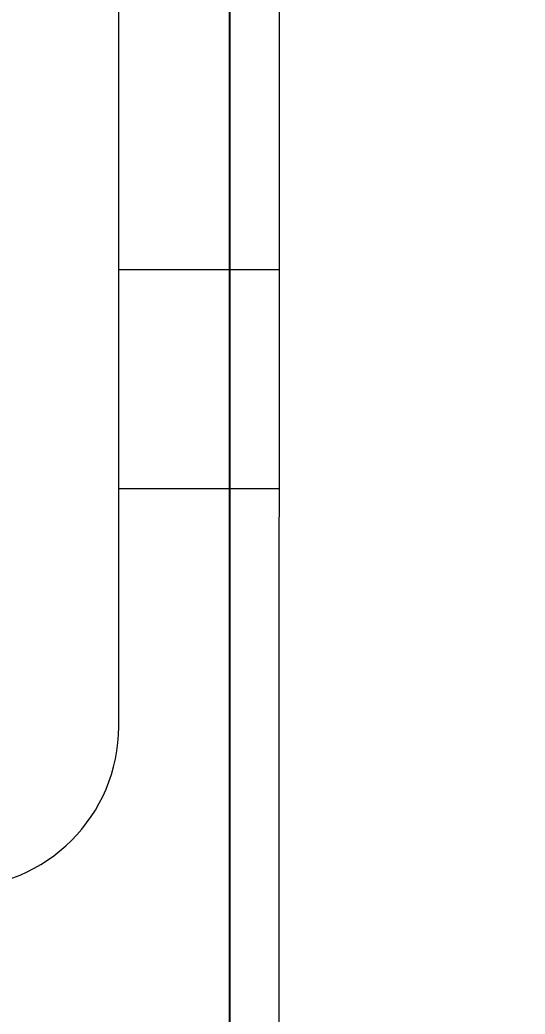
# Model space of a CAD drawing. Extents: x -178977 to 231842, y -29287 to 19916.
# Drawn here: x 10850.5 to 10911.9, y -3206.4 to -3085.5 of the extents above; entities that cross this region are included whole.
import ezdxf
from ezdxf import colors
from ezdxf.entities.mleader import LeaderData, LeaderLine
from ezdxf.math import Vec2, Vec3

# ---------------------------------------------------------------- set-up
doc = ezdxf.new("R2010")
doc.units = 0
doc.header["$LTSCALE"] = 0.25
doc.linetypes.add('DASHDOT', pattern=[25.4, 12.7, -6.35, 0, -6.35])
doc.layers.add('01-First Floor-FUR$0$FALSE CEILING', color=251, linetype='Continuous')
for name, color, linetype, lineweight in [('01-First Floor-FUR$0$LOADING', 253, 'Continuous', 5), ('01-First Floor-FUR$0$NEW Wall', 166, 'Continuous', 5), ('E-LITE-CIRC', 6, 'Continuous', 25), ('E-LITE-CLNG-CNDT', 6, 'DASHDOT', 35)]:
    doc.layers.add(name, color=color, linetype=linetype, lineweight=lineweight)
doc.styles.add('DC_SIMPLEX', font='SIMPLEX.shx', dxfattribs={"width": 0.7})

# ---------------------------------------------------------------- blocks, each defined once
blk = doc.blocks.new('*X288')
at = {"color": 0}
for p, q in [((5, 3), (5, 3)), ((5, 3), (5, 3)), ((5, 3), (5, 3)), ((5, 3), (5, 3)), ((5, 3), (5, 3)), ((5, 3), (5, 3)), ((5, 3), (5, 3)), ((5, 3), (5, 3)), ((5, 3), (5, 3)), ((5, 3), (5, 3)), ((5, 3), (5, 3)), ((5, 3), (5, 3)), ((5, 3), (5, 3)), ((5, 3), (5, 3)), ((5, 3), (5, 3)), ((5, 3), (5, 3)), ((5, 3), (5, 3)), ((5, 3), (5, 3)), ((5, 3), (5, 3)), ((5, 3), (5, 3)), ((5, 3), (5, 3)), ((5, 3), (5, 3)), ((5, 3), (5, 3)), ((5, 3), (5, 3)), ((5, 3), (5, 3)), ((5, 3), (5, 3)), ((5, 3), (5, 3)), ((5, 3), (5, 3)), ((5, 3), (5, 3)), ((5, 3), (5, 3)), ((5, 3), (5, 3)), ((5, 3), (5, 3)), ((5, 3), (5, 3)), ((5, 3), (5, 3)), ((5, 3), (5, 3)), ((5, 3), (5, 3)), ((5, 3), (5, 3)), ((5, 3), (5, 3)), ((5, 3), (5, 3)), ((5, 3), (5, 3)), ((5, 3), (5, 3)), ((5, 3), (5, 3)), ((5, 3), (5, 3)), ((5, 3), (5, 3)), ((5, 3), (5, 3)), ((5, 3), (5, 3)), ((5, 3), (5, 3)), ((5, 3), (5, 3)), ((5, 3), (5, 3)), ((5, 3), (5, 3)), ((5, 3), (5, 3)), ((5, 3), (5, 3)), ((5, 3), (5, 3)), ((5, 3), (5, 3)), ((5, 3), (5, 3)), ((5, 3), (5, 3)), ((5, 3), (5, 3)), ((5, 3), (5, 3)), ((5, 3), (5, 3)), ((5, 3), (5, 3)), ((5, 3), (5, 3)), ((5, 3), (5, 3)), ((5, 3), (5, 3)), ((5, 3), (5, 3)), ((5, 3), (5, 3)), ((5, 3), (5, 3)), ((6, 3), (5, 3)), ((5, 3), (5, 3)), ((6, 3), (5, 3)), ((5, 3), (5, 3)), ((6, 3), (5, 3)), ((5, 3), (5, 3)), ((6, 3), (5, 3)), ((5, 3), (5, 3)), ((5, 3), (5, 3)), ((5, 3), (5, 3)), ((5, 3), (5, 3)), ((5, 3), (5, 3)), ((5, 3), (5, 3)), ((5, 3), (5, 3)), ((5, 3), (5, 3)), ((5, 3), (5, 3)), ((5, 3), (5, 3)), ((5, 3), (5, 3)), ((5, 3), (5, 3)), ((5, 3), (5, 3)), ((5, 3), (5, 3)), ((5, 3), (5, 3)), ((5, 3), (5, 3)), ((5, 3), (5, 3)), ((5, 3), (5, 3)), ((5, 3), (5, 3)), ((5, 3), (5, 3)), ((5, 3), (5, 3)), ((5, 3), (5, 3)), ((5, 3), (5, 3)), ((6, 3), (6, 3)), ((6, 3), (6, 3)), ((6, 3), (6, 3)), ((6, 3), (6, 3)), ((6, 3), (6, 3)), ((6, 3), (6, 3)), ((6, 3), (6, 3)), ((6, 3), (6, 3)), ((6, 3), (6, 3)), ((6, 3), (6, 3)), ((6, 3), (6, 3)), ((6, 3), (6, 3)), ((6, 3), (6, 3)), ((6, 3), (6, 3)), ((6, 3), (6, 3)), ((6, 3), (6, 3)), ((6, 3), (6, 3)), ((6, 3), (6, 3)), ((6, 3), (6, 3)), ((6, 3), (6, 3)), ((6, 3), (6, 3)), ((6, 3), (6, 3)), ((6, 3), (6, 3)), ((6, 3), (6, 3)), ((6, 3), (6, 3)), ((6, 3), (6, 3)), ((6, 3), (6, 3)), ((6, 3), (6, 3)), ((6, 3), (6, 3)), ((6, 3), (6, 3)), ((6, 3), (6, 3)), ((6, 3), (6, 3)), ((6, 3), (6, 3)), ((6, 3), (6, 3)), ((6, 3), (6, 3)), ((6, 3), (6, 3)), ((6, 3), (6, 3)), ((6, 3), (6, 3)), ((6, 3), (6, 3)), ((6, 3), (6, 3)), ((6, 3), (6, 3)), ((6, 3), (6, 3)), ((6, 3), (6, 3)), ((6, 3), (6, 3)), ((6, 3), (6, 3)), ((6, 3), (6, 3)), ((6, 3), (6, 3)), ((6, 3), (6, 3)), ((6, 3), (6, 3)), ((6, 3), (6, 3)), ((6, 3), (6, 3)), ((6, 3), (6, 3)), ((6, 3), (6, 3)), ((6, 3), (6, 3)), ((6, 3), (6, 3)), ((6, 3), (6, 3)), ((6, 3), (6, 3)), ((6, 3), (6, 3)), ((6, 3), (6, 3)), ((6, 3), (6, 3)), ((6, 3), (6, 3)), ((6, 3), (6, 3)), ((6, 3), (6, 3)), ((6, 3), (6, 3)), ((6, 3), (6, 3)), ((6, 3), (6, 3)), ((6, 3), (6, 3)), ((6, 3), (6, 3)), ((6, 3), (6, 3)), ((6, 3), (6, 3)), ((6, 3), (6, 3)), ((6, 3), (6, 3)), ((6, 3), (6, 3)), ((6, 3), (6, 3)), ((6, 3), (6, 3)), ((6, 3), (6, 3)), ((6, 3), (6, 3)), ((6, 3), (6, 3)), ((6, 3), (6, 3)), ((6, 3), (6, 3)), ((6, 3), (6, 3)), ((6, 3), (6, 3)), ((6, 3), (6, 3)), ((6, 3), (6, 3)), ((6, 3), (6, 3)), ((6, 3), (6, 3)), ((6, 3), (6, 3)), ((6, 3), (6, 3)), ((6, 3), (6, 3)), ((6, 3), (6, 3)), ((6, 3), (6, 3)), ((6, 3), (6, 3)), ((6, 3), (6, 3)), ((6, 3), (6, 3)), ((6, 3), (6, 3)), ((6, 3), (6, 3)), ((6, 3), (6, 3)), ((6, 3), (6, 3)), ((6, 3), (6, 3)), ((6, 3), (6, 3)), ((6, 3), (6, 3)), ((6, 3), (6, 3)), ((6, 3), (6, 3)), ((6, 3), (6, 3)), ((6, 3), (6, 3)), ((6, 3), (6, 3)), ((6, 3), (6, 3)), ((6, 3), (6, 3)), ((6, 3), (6, 3)), ((6, 3), (6, 3)), ((6, 3), (6, 3)), ((6, 3), (6, 3)), ((6, 3), (6, 3)), ((6, 3), (6, 3)), ((6, 3), (6, 3)), ((6, 3), (6, 3)), ((6, 3), (6, 3)), ((6, 3), (6, 3)), ((6, 3), (6, 3)), ((6, 3), (6, 3)), ((6, 3), (6, 3)), ((6, 3), (6, 3)), ((6, 3), (6, 3)), ((6, 3), (6, 3)), ((6, 3), (6, 3)), ((6, 3), (6, 3)), ((6, 3), (6, 3)), ((6, 3), (6, 3)), ((6, 3), (6, 3)), ((6, 3), (6, 3)), ((6, 3), (6, 3)), ((6, 3), (6, 3)), ((6, 3), (6, 3)), ((6, 3), (6, 3)), ((6, 3), (6, 3)), ((6, 3), (6, 3)), ((6, 3), (6, 3)), ((6, 3), (6, 3)), ((6, 3), (6, 3)), ((6, 3), (6, 3)), ((6, 3), (6, 3)), ((6, 3), (6, 3)), ((6, 3), (6, 3)), ((6, 3), (6, 3)), ((6, 3), (6, 3)), ((6, 3), (6, 3)), ((6, 3), (6, 3)), ((6, 3), (6, 3)), ((6, 3), (6, 3)), ((6, 3), (6, 3)), ((6, 3), (6, 3)), ((6, 3), (6, 3)), ((6, 3), (6, 3)), ((6, 3), (6, 3)), ((6, 3), (6, 3)), ((6, 3), (6, 3)), ((6, 3), (6, 3)), ((6, 3), (6, 3)), ((6, 3), (6, 3)), ((6, 3), (6, 3)), ((6, 3), (6, 3)), ((6, 3), (6, 3)), ((6, 3), (6, 3)), ((6, 3), (6, 3)), ((6, 3), (6, 3)), ((6, 3), (6, 3)), ((6, 3), (6, 3)), ((6, 3), (6, 3)), ((6, 3), (6, 3)), ((6, 3), (6, 3)), ((6, 3), (6, 3)), ((6, 3), (6, 3)), ((6, 3), (6, 3)), ((6, 3), (6, 3)), ((6, 3), (6, 3)), ((6, 3), (6, 3)), ((6, 3), (6, 3)), ((6, 3), (6, 3)), ((6, 3), (6, 3)), ((6, 3), (6, 3)), ((6, 3), (6, 3)), ((6, 3), (6, 3)), ((6, 3), (6, 3)), ((6, 3), (6, 3)), ((6, 3), (6, 3)), ((6, 3), (6, 3)), ((6, 3), (6, 3)), ((6, 3), (6, 3)), ((6, 3), (6, 3)), ((6, 3), (6, 3)), ((6, 3), (6, 3)), ((6, 3), (6, 3)), ((6, 3), (6, 3)), ((6, 3), (6, 3)), ((6, 3), (6, 3)), ((6, 3), (6, 3)), ((6, 3), (6, 3)), ((6, 3), (6, 3)), ((6, 3), (6, 3)), ((6, 3), (6, 3)), ((6, 3), (6, 3)), ((6, 3), (6, 3)), ((6, 3), (6, 3)), ((6, 3), (6, 3)), ((6, 3), (5, 3)), ((6, 3), (5, 3)), ((6, 3), (5, 3)), ((6, 3), (5, 3)), ((6, 3), (5, 3)), ((6, 3), (6, 3)), ((6, 3), (6, 3)), ((6, 3), (6, 3)), ((6, 3), (6, 3)), ((6, 3), (6, 3)), ((6, 3), (6, 3)), ((6, 3), (6, 3)), ((6, 3), (6, 3)), ((6, 3), (6, 3)), ((6, 3), (6, 3)), ((6, 3), (6, 3)), ((6, 3), (6, 3)), ((6, 3), (6, 3)), ((6, 3), (6, 3)), ((6, 3), (6, 3)), ((6, 3), (6, 3)), ((6, 3), (6, 3)), ((6, 3), (6, 3)), ((6, 3), (6, 3)), ((6, 3), (6, 3)), ((6, 3), (6, 3)), ((6, 3), (6, 3)), ((6, 3), (6, 3)), ((6, 3), (6, 3)), ((6, 3), (6, 3)), ((6, 3), (6, 3)), ((6, 3), (6, 3)), ((6, 3), (6, 3)), ((6, 3), (6, 3)), ((6, 3), (6, 3)), ((6, 3), (6, 3)), ((6, 3), (6, 3)), ((6, 3), (6, 3)), ((6, 3), (6, 3)), ((6, 3), (6, 3)), ((6, 3), (6, 3)), ((6, 3), (6, 3)), ((6, 3), (6, 3)), ((6, 3), (6, 3)), ((6, 3), (6, 3)), ((6, 3), (6, 3)), ((6, 3), (6, 3)), ((6, 3), (6, 3)), ((6, 3), (6, 3)), ((6, 3), (6, 3)), ((6, 3), (6, 3)), ((6, 3), (6, 3)), ((6, 3), (6, 3)), ((6, 3), (6, 3)), ((6, 3), (6, 3)), ((6, 3), (6, 3)), ((6, 3), (6, 3)), ((6, 3), (6, 3)), ((6, 3), (6, 3)), ((6, 3), (6, 3)), ((6, 3), (6, 3)), ((6, 3), (6, 3)), ((6, 3), (6, 3)), ((6, 3), (6, 3)), ((6, 3), (6, 3)), ((6, 3), (6, 3)), ((6, 3), (6, 3)), ((6, 3), (6, 3)), ((6, 3), (6, 3)), ((6, 3), (6, 3)), ((6, 3), (6, 3)), ((6, 3), (6, 3)), ((6, 3), (6, 3)), ((6, 3), (6, 3)), ((6, 3), (6, 3)), ((6, 3), (6, 3)), ((6, 3), (6, 3)), ((6, 3), (6, 3)), ((6, 3), (6, 3)), ((6, 3), (6, 3)), ((6, 3), (6, 3)), ((6, 3), (6, 3)), ((6, 3), (6, 3)), ((6, 3), (6, 3)), ((6, 3), (6, 3)), ((6, 3), (6, 3)), ((6, 3), (6, 3)), ((6, 3), (6, 3)), ((6, 3), (6, 3)), ((6, 3), (6, 3)), ((6, 3), (6, 3)), ((6, 3), (6, 3)), ((6, 3), (6, 3)), ((6, 3), (6, 3)), ((6, 3), (6, 3)), ((6, 3), (6, 3)), ((6, 3), (6, 3)), ((6, 3), (6, 3)), ((6, 3), (6, 3)), ((6, 3), (6, 3)), ((6, 3), (6, 3)), ((6, 3), (6, 3)), ((6, 3), (6, 3)), ((6, 3), (6, 3)), ((6, 3), (6, 3)), ((6, 3), (6, 3)), ((6, 3), (6, 3)), ((6, 3), (6, 3)), ((6, 3), (6, 3)), ((6, 3), (6, 3)), ((6, 3), (6, 3)), ((6, 3), (6, 3)), ((6, 3), (6, 3)), ((6, 3), (6, 3)), ((6, 3), (6, 3)), ((6, 3), (6, 3)), ((6, 3), (6, 3)), ((6, 3), (6, 3)), ((6, 3), (6, 3)), ((6, 3), (6, 3)), ((6, 3), (6, 3)), ((6, 3), (6, 3)), ((6, 3), (6, 3)), ((6, 3), (6, 3)), ((6, 3), (6, 3)), ((6, 3), (6, 3)), ((6, 3), (6, 3)), ((6, 3), (6, 3)), ((6, 3), (6, 3)), ((6, 3), (6, 3)), ((6, 3), (6, 3)), ((6, 3), (6, 3)), ((6, 3), (6, 3)), ((6, 3), (6, 3)), ((6, 3), (6, 3)), ((6, 3), (6, 3)), ((6, 3), (6, 3)), ((6, 3), (6, 3)), ((6, 3), (6, 3)), ((6, 3), (6, 3)), ((6, 3), (6, 3)), ((6, 3), (6, 3)), ((6, 3), (6, 3)), ((6, 3), (6, 3)), ((6, 3), (6, 3)), ((6, 3), (6, 3)), ((6, 3), (6, 3)), ((6, 3), (6, 3)), ((6, 3), (6, 3)), ((6, 3), (6, 3)), ((6, 3), (6, 3)), ((6, 3), (6, 3)), ((6, 3), (6, 3)), ((6, 3), (6, 3)), ((6, 3), (6, 3)), ((6, 3), (6, 3)), ((6, 3), (6, 3)), ((6, 3), (6, 3)), ((6, 3), (6, 3)), ((6, 3), (6, 3)), ((6, 3), (6, 3)), ((6, 3), (6, 3)), ((6, 3), (6, 3)), ((6, 3), (6, 3)), ((6, 3), (6, 3)), ((6, 3), (6, 3)), ((6, 3), (6, 3)), ((6, 3), (6, 3)), ((6, 3), (6, 3)), ((6, 3), (6, 3)), ((6, 3), (6, 3)), ((6, 3), (6, 3)), ((6, 3), (6, 3)), ((6, 3), (6, 3)), ((6, 3), (6, 3)), ((6, 3), (6, 3)), ((6, 3), (6, 3)), ((6, 3), (6, 3)), ((6, 3), (6, 3)), ((6, 3), (6, 3)), ((6, 3), (6, 3)), ((6, 3), (6, 3)), ((6, 3), (6, 3)), ((6, 3), (6, 3)), ((6, 3), (6, 3)), ((6, 3), (6, 3)), ((6, 3), (6, 3)), ((6, 3), (6, 3)), ((6, 3), (6, 3)), ((6, 3), (6, 3)), ((6, 3), (6, 3)), ((6, 3), (6, 3)), ((6, 3), (6, 3)), ((6, 3), (6, 3)), ((6, 3), (6, 3)), ((6, 3), (6, 3)), ((6, 3), (6, 3)), ((6, 3), (6, 3)), ((6, 3), (6, 3)), ((6, 3), (6, 3)), ((6, 3), (6, 3)), ((6, 3), (6, 3)), ((6, 3), (6, 3)), ((6, 3), (6, 3)), ((6, 3), (6, 3)), ((6, 3), (6, 3)), ((6, 3), (6, 3)), ((6, 3), (6, 3)), ((6, 3), (6, 3)), ((6, 3), (6, 3)), ((6, 3), (6, 3)), ((6, 3), (6, 3)), ((6, 3), (6, 3)), ((6, 3), (6, 3)), ((6, 3), (6, 3)), ((6, 3), (6, 3)), ((6, 3), (6, 3)), ((6, 3), (6, 3)), ((6, 3), (6, 3)), ((6, 3), (6, 3)), ((6, 3), (6, 3)), ((6, 3), (6, 3)), ((6, 3), (6, 3)), ((6, 3), (6, 3)), ((6, 3), (6, 3)), ((6, 3), (6, 3)), ((6, 3), (6, 3)), ((6, 3), (6, 3)), ((6, 3), (6, 3)), ((6, 3), (6, 3)), ((6, 3), (6, 3)), ((6, 3), (6, 3)), ((6, 3), (6, 3)), ((6, 3), (6, 3)), ((6, 3), (6, 3)), ((6, 3), (6, 3)), ((6, 3), (6, 3)), ((6, 3), (6, 3)), ((6, 3), (6, 3)), ((6, 3), (6, 3)), ((6, 3), (6, 3)), ((6, 3), (6, 3)), ((6, 3), (6, 3)), ((6, 3), (6, 3)), ((6, 3), (6, 3)), ((6, 3), (6, 3)), ((6, 3), (6, 3)), ((6, 3), (6, 3)), ((6, 3), (6, 3)), ((6, 3), (6, 3)), ((6, 3), (6, 3)), ((6, 3), (6, 3)), ((6, 3), (6, 3)), ((6, 3), (6, 3)), ((6, 3), (6, 3)), ((6, 3), (6, 3)), ((6, 3), (6, 3)), ((6, 3), (6, 3)), ((6, 3), (6, 3)), ((6, 3), (6, 3)), ((6, 3), (6, 3)), ((6, 3), (6, 3)), ((6, 3), (6, 3)), ((6, 3), (6, 3)), ((6, 3), (6, 3)), ((6, 3), (6, 3)), ((6, 3), (6, 3)), ((6, 3), (6, 3)), ((6, 3), (6, 3)), ((6, 3), (6, 3)), ((6, 3), (6, 3)), ((6, 3), (6, 3)), ((6, 3), (6, 3)), ((6, 3), (6, 3)), ((6, 3), (6, 3)), ((6, 3), (6, 3)), ((6, 3), (6, 3)), ((6, 3), (6, 3)), ((6, 3), (6, 3)), ((6, 3), (6, 3)), ((6, 3), (6, 3)), ((6, 3), (6, 3)), ((6, 3), (6, 3)), ((6, 3), (6, 3)), ((6, 3), (6, 3)), ((6, 3), (6, 3)), ((6, 3), (6, 3)), ((6, 3), (6, 3)), ((6, 3), (6, 3)), ((6, 3), (6, 3)), ((6, 3), (6, 3)), ((6, 3), (6, 3)), ((6, 3), (6, 3)), ((6, 3), (6, 3)), ((6, 3), (6, 3)), ((6, 3), (6, 3)), ((6, 3), (6, 3)), ((6, 3), (6, 3)), ((6, 3), (6, 3)), ((6, 3), (6, 3)), ((6, 3), (6, 3)), ((6, 3), (6, 3)), ((6, 3), (6, 3)), ((6, 3), (6, 3)), ((6, 3), (6, 3)), ((6, 3), (6, 3)), ((6, 3), (6, 3)), ((6, 3), (6, 3)), ((6, 3), (6, 3)), ((6, 3), (6, 3)), ((6, 3), (6, 3)), ((6, 3), (6, 3)), ((6, 3), (6, 3)), ((6, 3), (6, 3)), ((6, 3), (6, 3)), ((6, 3), (6, 3)), ((6, 3), (6, 3)), ((6, 3), (6, 3)), ((6, 3), (6, 3)), ((6, 3), (6, 3)), ((6, 3), (6, 3)), ((6, 3), (6, 3))]:
    blk.add_line(p, q, dxfattribs=at)
blk = doc.blocks.new('*X289')
at = {"color": 0}
for p, q in [((13, 1), (13, 1)), ((13, 1), (13, 1)), ((13, 1), (13, 1)), ((13, 1), (13, 1)), ((13, 1), (13, 1)), ((13, 1), (13, 1)), ((13, 1), (13, 1)), ((13, 1), (13, 1)), ((13, 1), (13, 1)), ((13, 1), (13, 1)), ((13, 1), (13, 1)), ((13, 1), (13, 1)), ((13, 1), (13, 1)), ((13, 1), (13, 1)), ((13, 1), (13, 1)), ((13, 1), (14, 1)), ((13, 1), (14, 1)), ((13, 1), (14, 1)), ((13, 1), (13, 1)), ((13, 1), (13, 1)), ((13, 1), (13, 1)), ((13, 1), (13, 1)), ((13, 1), (13, 1)), ((13, 1), (13, 1)), ((13, 1), (13, 1)), ((13, 1), (13, 1)), ((13, 1), (13, 1)), ((13, 1), (13, 1)), ((13, 1), (13, 1)), ((13, 1), (13, 1)), ((13, 1), (13, 1)), ((13, 1), (13, 1)), ((13, 1), (13, 1)), ((13, 1), (13, 1)), ((13, 1), (13, 1)), ((13, 1), (13, 1)), ((13, 1), (13, 1)), ((13, 1), (13, 1)), ((13, 1), (13, 1)), ((13, 1), (13, 1)), ((13, 1), (13, 1)), ((13, 1), (13, 1)), ((13, 1), (13, 1)), ((13, 1), (13, 1)), ((13, 1), (13, 1)), ((13, 1), (13, 1)), ((13, 1), (13, 1)), ((13, 1), (13, 1)), ((13, 1), (13, 1)), ((13, 1), (13, 1)), ((13, 1), (13, 1)), ((13, 1), (13, 1)), ((13, 1), (13, 1)), ((13, 1), (13, 1)), ((13, 1), (13, 1)), ((13, 1), (13, 1)), ((13, 1), (13, 1)), ((13, 1), (13, 1)), ((13, 1), (13, 1)), ((13, 1), (13, 1)), ((13, 1), (13, 1)), ((13, 1), (13, 1)), ((13, 1), (13, 1)), ((13, 1), (13, 1)), ((13, 1), (13, 1)), ((13, 1), (13, 1)), ((13, 1), (13, 1)), ((13, 1), (13, 1)), ((13, 1), (13, 1)), ((13, 1), (13, 1)), ((13, 1), (13, 1)), ((13, 1), (13, 1)), ((13, 1), (13, 1)), ((13, 1), (13, 1)), ((13, 1), (13, 1)), ((13, 1), (13, 1)), ((13, 1), (13, 1)), ((13, 1), (13, 1)), ((13, 1), (13, 1)), ((13, 1), (13, 1)), ((13, 1), (13, 1)), ((13, 1), (13, 1)), ((13, 1), (13, 1)), ((13, 1), (13, 1)), ((13, 1), (13, 1)), ((13, 1), (13, 1)), ((13, 1), (13, 1)), ((13, 1), (13, 1)), ((13, 1), (13, 1)), ((13, 1), (13, 1)), ((13, 1), (13, 1)), ((13, 1), (13, 1)), ((13, 1), (13, 1)), ((13, 1), (13, 1)), ((13, 1), (13, 1)), ((13, 1), (13, 1)), ((13, 1), (13, 1)), ((13, 1), (13, 1)), ((13, 1), (13, 1)), ((13, 1), (13, 1)), ((13, 1), (13, 1)), ((13, 1), (13, 1)), ((13, 1), (13, 1)), ((13, 1), (13, 1)), ((13, 1), (13, 1)), ((13, 1), (13, 1)), ((13, 1), (13, 1)), ((13, 1), (13, 1)), ((13, 1), (13, 1)), ((13, 1), (13, 1)), ((13, 1), (13, 1)), ((13, 1), (13, 1)), ((13, 1), (13, 1)), ((13, 1), (13, 1)), ((13, 1), (13, 1)), ((13, 1), (13, 1)), ((13, 1), (13, 1)), ((13, 1), (13, 1)), ((13, 1), (13, 1)), ((13, 1), (13, 1)), ((13, 1), (13, 1)), ((13, 1), (13, 1)), ((13, 1), (13, 1)), ((13, 1), (14, 1)), ((13, 0), (13, 0)), ((13, 0), (13, 0)), ((13, 0), (13, 0)), ((13, 0), (13, 0)), ((13, 0), (13, 0)), ((13, 0), (13, 0)), ((13, 0), (13, 0)), ((13, 0), (13, 0)), ((13, 0), (13, 0)), ((13, 0), (13, 0)), ((13, 0), (13, 0)), ((13, 0), (13, 0)), ((13, 0), (13, 0)), ((13, 0), (13, 0)), ((13, 0), (13, 0)), ((13, 0), (13, 0)), ((13, 0), (13, 0)), ((13, 0), (13, 0)), ((13, 0), (13, 0)), ((13, 0), (13, 0)), ((13, 0), (13, 0)), ((13, 0), (13, 0)), ((13, 0), (13, 0)), ((13, 0), (13, 0)), ((13, 0), (13, 0)), ((13, 0), (13, 0)), ((13, 0), (13, 0)), ((13, 0), (13, 0)), ((13, 0), (13, 0)), ((13, 0), (13, 0)), ((13, 0), (13, 0)), ((13, 0), (13, 0)), ((13, 0), (13, 0)), ((13, 0), (13, 0)), ((13, 0), (13, 0)), ((13, 0), (13, 0)), ((13, 0), (13, 0)), ((13, 0), (13, 0)), ((13, 0), (13, 0)), ((13, 0), (13, 0)), ((13, 0), (13, 0)), ((13, 0), (13, 0)), ((13, 0), (13, 0)), ((13, 0), (13, 0)), ((13, 0), (13, 0)), ((13, 0), (13, 0)), ((13, 0), (13, 0)), ((13, 0), (13, 0)), ((13, 0), (14, 0)), ((13, 0), (14, 0)), ((13, 0), (13, 0)), ((13, 0), (14, 0)), ((14, 1), (14, 1)), ((14, 1), (14, 1)), ((14, 1), (14, 1)), ((14, 1), (14, 1)), ((14, 1), (14, 1)), ((14, 1), (14, 1)), ((14, 1), (14, 1)), ((14, 1), (14, 1)), ((14, 1), (14, 1)), ((14, 1), (14, 1)), ((14, 1), (14, 1)), ((14, 1), (14, 1)), ((14, 1), (14, 1)), ((14, 1), (14, 1)), ((14, 1), (14, 1)), ((14, 1), (14, 1)), ((14, 1), (14, 1)), ((14, 1), (14, 1)), ((14, 1), (14, 1)), ((14, 1), (14, 1)), ((14, 1), (14, 1)), ((14, 1), (14, 1)), ((14, 1), (14, 1)), ((14, 1), (14, 1)), ((14, 1), (14, 1)), ((14, 1), (14, 1)), ((14, 1), (14, 1)), ((14, 1), (14, 1)), ((14, 1), (14, 1)), ((14, 1), (14, 1)), ((14, 1), (14, 1)), ((14, 1), (14, 1)), ((14, 1), (14, 1)), ((14, 1), (14, 1)), ((14, 1), (14, 1)), ((14, 1), (14, 1)), ((14, 1), (14, 1)), ((14, 1), (14, 1)), ((14, 1), (14, 1)), ((14, 1), (14, 1)), ((14, 1), (14, 1)), ((14, 1), (14, 1)), ((14, 1), (14, 1)), ((14, 1), (14, 1)), ((14, 1), (14, 1)), ((14, 1), (14, 1)), ((14, 1), (14, 1)), ((14, 1), (14, 1)), ((14, 1), (14, 1)), ((14, 1), (14, 1)), ((14, 1), (14, 1)), ((14, 1), (14, 1)), ((14, 1), (14, 1)), ((14, 1), (14, 1)), ((14, 1), (14, 1)), ((14, 1), (14, 1)), ((14, 1), (14, 1)), ((14, 1), (14, 1)), ((14, 1), (14, 1)), ((14, 1), (14, 1)), ((14, 1), (14, 1)), ((14, 1), (14, 1)), ((14, 1), (14, 1)), ((14, 1), (14, 1)), ((14, 1), (14, 1)), ((14, 1), (14, 1)), ((14, 1), (14, 1)), ((14, 1), (14, 1)), ((14, 1), (14, 1)), ((14, 1), (14, 1)), ((14, 1), (14, 1)), ((14, 1), (14, 1)), ((14, 1), (14, 1)), ((14, 1), (14, 1)), ((14, 1), (14, 1)), ((14, 1), (14, 1)), ((14, 1), (14, 1)), ((14, 1), (14, 1)), ((14, 1), (14, 1)), ((14, 1), (14, 1)), ((14, 1), (14, 1)), ((14, 1), (14, 1)), ((14, 1), (14, 1)), ((14, 1), (14, 1)), ((14, 1), (14, 1)), ((14, 1), (14, 1)), ((14, 1), (14, 1)), ((14, 1), (14, 1)), ((14, 1), (14, 1)), ((14, 1), (14, 1)), ((14, 1), (14, 1)), ((14, 1), (14, 1)), ((14, 1), (14, 1)), ((14, 1), (14, 1)), ((14, 0), (14, 0)), ((14, 0), (14, 0)), ((14, 0), (14, 0)), ((14, 0), (14, 0)), ((14, 0), (14, 0)), ((14, 0), (14, 0)), ((14, 0), (14, 0)), ((14, 0), (14, 0)), ((14, 0), (14, 0)), ((14, 0), (14, 0)), ((14, 0), (14, 0)), ((14, 0), (14, 0)), ((14, 0), (14, 0)), ((14, 0), (14, 0)), ((14, 0), (14, 0)), ((14, 0), (14, 0)), ((14, 0), (14, 0)), ((14, 0), (14, 0)), ((14, 0), (14, 0)), ((14, 0), (14, 0)), ((14, 0), (14, 0)), ((14, 0), (14, 0)), ((14, 0), (14, 0)), ((14, 0), (14, 0)), ((14, 0), (14, 0)), ((14, 0), (14, 0)), ((14, 0), (14, 0)), ((14, 0), (14, 0)), ((14, 0), (14, 0)), ((14, 0), (14, 0)), ((14, 0), (14, 0)), ((14, 0), (14, 0)), ((14, 0), (14, 0)), ((14, 0), (14, 0)), ((14, 0), (14, 0)), ((14, 0), (14, 0)), ((14, 0), (14, 0)), ((14, 0), (14, 0)), ((14, 0), (14, 0)), ((14, 0), (14, 0)), ((14, 0), (14, 0)), ((14, 0), (14, 0)), ((14, 0), (14, 0)), ((14, 0), (14, 0)), ((14, 0), (14, 0)), ((14, 0), (14, 0)), ((14, 0), (14, 0)), ((14, 0), (14, 0)), ((13, 0), (13, 0)), ((13, 0), (14, 0)), ((13, 0), (13, 0)), ((13, 0), (14, 0)), ((13, 0), (13, 0)), ((13, 0), (14, 0)), ((13, 0), (13, 0)), ((13, 0), (13, 0)), ((13, 0), (13, 0)), ((13, 0), (13, 0)), ((13, 0), (14, 0)), ((13, 0), (13, 0)), ((13, 0), (14, 0)), ((13, 0), (13, 0)), ((13, 0), (14, 0)), ((13, 0), (13, 0)), ((13, 0), (14, 0)), ((13, 0), (13, 0)), ((13, 0), (14, 0)), ((13, 0), (13, 0)), ((13, 0), (14, 0)), ((13, 0), (13, 0)), ((13, 0), (14, 0)), ((13, 0), (13, 0)), ((13, 0), (13, 0)), ((13, 0), (13, 0)), ((13, 0), (14, 0)), ((13, 0), (13, 0)), ((13, 0), (14, 0)), ((13, 0), (13, 0)), ((13, 0), (14, 0)), ((13, 0), (13, 0)), ((13, 0), (14, 0)), ((13, 0), (13, 0)), ((13, 0), (13, 0)), ((13, 0), (13, 0)), ((13, 0), (13, 0)), ((13, 0), (13, 0)), ((13, 0), (13, 0)), ((13, 0), (13, 0)), ((13, 0), (13, 0)), ((13, 0), (13, 0)), ((13, 0), (13, 0)), ((13, 0), (13, 0)), ((13, 0), (13, 0)), ((13, 0), (13, 0)), ((13, 0), (13, 0)), ((13, 0), (13, 0)), ((13, 0), (13, 0)), ((13, 0), (13, 0)), ((13, 0), (13, 0)), ((13, 0), (13, 0)), ((13, 0), (13, 0)), ((13, 0), (13, 0)), ((13, 0), (13, 0)), ((13, 0), (13, 0)), ((13, 0), (13, 0)), ((13, 0), (13, 0)), ((13, 0), (13, 0)), ((13, 0), (13, 0)), ((13, 0), (13, 0)), ((13, 0), (13, 0)), ((13, 0), (13, 0)), ((13, 0), (13, 0)), ((13, -1), (13, -1)), ((13, -1), (13, -1)), ((13, -1), (13, -1)), ((13, -1), (13, -1)), ((13, -1), (13, -1)), ((13, -1), (14, -1)), ((13, -1), (13, -1)), ((14, 0), (14, 0)), ((14, 0), (14, 0)), ((14, 0), (14, 0)), ((14, 0), (14, 0)), ((14, 0), (14, 0)), ((14, 0), (14, 0)), ((14, 0), (14, 0)), ((14, 0), (14, 0)), ((14, 0), (14, 0)), ((14, 0), (14, 0)), ((14, 0), (14, 0)), ((14, 0), (14, 0)), ((14, 0), (14, 0)), ((14, 0), (14, 0)), ((14, 0), (14, 0)), ((13, 0), (14, 0)), ((14, 0), (14, 0)), ((14, 0), (14, 0)), ((14, 0), (14, 0)), ((14, 0), (14, 0)), ((14, 0), (14, 0)), ((14, 0), (14, 0)), ((14, 0), (14, 0)), ((14, 0), (14, 0)), ((14, 0), (14, 0)), ((14, 0), (14, 0)), ((14, 0), (14, 0)), ((14, 0), (14, 0)), ((14, 0), (14, 0)), ((14, 0), (14, 0)), ((14, 0), (14, 0)), ((14, 0), (14, 0)), ((14, 0), (14, 0)), ((14, 0), (14, 0)), ((14, 0), (14, 0)), ((14, 0), (14, 0)), ((14, 0), (14, 0)), ((14, 0), (14, 0)), ((14, 0), (14, 0)), ((14, 0), (14, 0)), ((14, 0), (14, 0)), ((14, 0), (14, 0)), ((14, 0), (14, 0)), ((14, 0), (14, 0)), ((14, 0), (14, 0)), ((14, 0), (14, 0)), ((14, 0), (14, 0)), ((14, 0), (14, 0)), ((14, 0), (14, 0)), ((14, 0), (14, 0)), ((14, -1), (14, -1)), ((14, -1), (14, -1)), ((14, -1), (14, -1)), ((14, -1), (14, -1)), ((14, -1), (14, -1))]:
    blk.add_line(p, q, dxfattribs=at)
blk = doc.blocks.new('01-First Floor-FUR$0$GF21018-P')
at = {"color": 0}
for p, q in [((0.22049, 0.47563), (0.22049, 0.0675)), ((0.24001, 0.32259), (0.24001, 0.14)), ((0.22049, 0.29372), (0.24001, 0.29372)), ((0.22049, 0.26708), (0.24001, 0.26708))]:
    blk.add_line(p, q, dxfattribs=at)
for points in [[(0.24001, 0.29372), (0.24001, 0.29372), (0.24001, 0.29372), (0.24001, 0.29372), (0.24001, 0.29372), (0.24001, 0.29372), (0.24001, 0.29372), (0.24001, 0.29372), (0.24001, 0.29372), (0.24001, 0.29372), (0.24001, 0.29372), (0.24001, 0.29372), (0.24001, 0.29372), (0.24001, 0.29372), (0.24001, 0.29372), (0.24001, 0.29372), (0.24001, 0.29372), (0.24001, 0.29372), (0.24001, 0.29372), (0.24001, 0.29372), (0.24001, 0.29372), (0.24001, 0.29372), (0.24001, 0.29372), (0.24001, 0.29372), (0.24001, 0.29372), (0.24001, 0.29372), (0.24001, 0.29372), (0.24001, 0.29372), (0.24001, 0.29372), (0.24001, 0.29372), (0.24001, 0.29372), (0.24001, 0.29372), (0.24001, 0.29372), (0.24001, 0.29372), (0.24001, 0.29372), (0.24001, 0.29372), (0.24001, 0.29372), (0.24001, 0.29372), (0.24001, 0.29372), (0.24001, 0.29372), (0.24001, 0.29372), (0.24001, 0.29372), (0.24001, 0.29372), (0.24001, 0.29372), (0.24001, 0.29372), (0.24001, 0.29372), (0.24001, 0.29372), (0.24001, 0.29372), (0.24001, 0.29372), (0.24001, 0.29372), (0.24001, 0.29372), (0.24001, 0.29372), (0.24001, 0.29372), (0.24001, 0.29372), (0.24001, 0.29372), (0.24001, 0.29372), (0.24001, 0.29372), (0.24001, 0.29372), (0.24001, 0.29372), (0.24001, 0.29372), (0.24001, 0.29372), (0.24001, 0.29372), (0.24001, 0.29372), (0.24001, 0.29372), (0.24001, 0.29372), (0.24001, 0.29372), (0.24001, 0.29372), (0.24001, 0.29372), (0.24001, 0.29372), (0.24001, 0.29372), (0.24001, 0.29372), (0.24001, 0.29372), (0.24001, 0.29372), (0.24001, 0.29372), (0.24001, 0.29372), (0.24001, 0.29372), (0.24001, 0.29372), (0.24001, 0.29372), (0.24001, 0.29372), (0.24001, 0.29372), (0.24001, 0.29372), (0.24001, 0.29372), (0.24001, 0.29372), (0.24001, 0.29372), (0.24001, 0.29372), (0.24001, 0.29372), (0.24001, 0.29372), (0.24001, 0.29372), (0.24001, 0.29372), (0.24001, 0.29372), (0.24001, 0.29372), (0.24001, 0.29372), (0.24001, 0.29372), (0.24001, 0.29372), (0.24001, 0.29372), (0.24001, 0.29372), (0.24001, 0.29372), (0.24001, 0.29372), (0.24001, 0.29372), (0.24001, 0.29372), (0.24001, 0.29372), (0.24001, 0.29372), (0.24001, 0.29372), (0.24001, 0.29372), (0.24001, 0.29372), (0.24001, 0.29372), (0.24001, 0.29372), (0.24001, 0.29372), (0.24001, 0.29372), (0.24001, 0.29372), (0.24001, 0.29372), (0.24001, 0.29372), (0.24001, 0.29372), (0.24001, 0.29372), (0.24001, 0.29372), (0.24001, 0.29372), (0.24001, 0.29372), (0.24001, 0.29372), (0.24001, 0.29372), (0.24001, 0.29372), (0.24001, 0.29372), (0.24001, 0.29372), (0.24001, 0.29372), (0.24001, 0.29372), (0.24001, 0.29372), (0.24001, 0.29372), (0.24001, 0.29372), (0.24001, 0.29372), (0.24001, 0.29372), (0.24001, 0.29372), (0.24001, 0.29372), (0.24001, 0.29372), (0.24001, 0.29372), (0.24001, 0.29372), (0.24001, 0.29372), (0.24001, 0.29372), (0.24001, 0.29372), (0.24001, 0.29372), (0.24001, 0.29372), (0.24001, 0.29372), (0.24001, 0.29372), (0.24001, 0.29372), (0.24001, 0.29372), (0.24001, 0.29372), (0.24001, 0.29372), (0.24001, 0.29372), (0.24001, 0.29372), (0.24001, 0.29372), (0.24001, 0.29372), (0.24001, 0.29372), (0.24001, 0.29372), (0.24001, 0.29372), (0.24001, 0.29372), (0.24001, 0.29372), (0.24001, 0.29372), (0.24001, 0.29372), (0.24001, 0.29372), (0.24001, 0.29372), (0.24001, 0.29372), (0.24001, 0.29372), (0.24001, 0.29372), (0.24001, 0.29372), (0.24001, 0.29372), (0.24001, 0.29372), (0.24001, 0.29372), (0.24001, 0.29372), (0.24001, 0.29372), (0.24001, 0.29372), (0.24001, 0.29372), (0.24001, 0.29372), (0.24001, 0.29372), (0.24001, 0.29372), (0.24001, 0.29372), (0.24001, 0.29372), (0.24001, 0.29372), (0.24001, 0.29372), (0.24001, 0.29372), (0.24001, 0.29372), (0.24001, 0.29372), (0.24001, 0.29372), (0.24001, 0.29372), (0.24001, 0.29372), (0.24001, 0.29372), (0.24001, 0.29372), (0.24001, 0.29372), (0.24001, 0.29372), (0.24001, 0.29372), (0.24001, 0.29372), (0.24001, 0.29372), (0.24001, 0.29372), (0.24001, 0.29372), (0.24001, 0.29372), (0.24001, 0.29372), (0.24001, 0.29372), (0.24001, 0.29372), (0.24001, 0.29372), (0.24001, 0.29372), (0.24001, 0.29372), (0.24001, 0.29372), (0.24001, 0.29372), (0.24001, 0.29372), (0.24001, 0.29372), (0.24001, 0.29372), (0.24001, 0.29372), (0.24001, 0.29372), (0.24001, 0.29372), (0.24001, 0.29372), (0.24001, 0.29372), (0.24001, 0.29372), (0.24001, 0.29372), (0.24001, 0.29372), (0.24001, 0.29372), (0.24001, 0.29372), (0.24001, 0.29372), (0.24001, 0.29372), (0.24001, 0.29372), (0.24001, 0.29372), (0.24001, 0.29372), (0.24001, 0.29372), (0.24001, 0.29372), (0.24001, 0.29372), (0.24001, 0.29372), (0.24001, 0.29372), (0.24001, 0.29372), (0.24001, 0.29372), (0.24001, 0.29372), (0.24001, 0.29372), (0.24001, 0.29372), (0.24001, 0.29372), (0.24001, 0.29372), (0.24001, 0.29372), (0.24001, 0.29372), (0.24001, 0.29372), (0.24001, 0.29372), (0.24001, 0.29372), (0.24001, 0.29372), (0.24001, 0.29372), (0.24001, 0.29372), (0.24001, 0.29372), (0.24001, 0.29372), (0.24001, 0.29372), (0.24001, 0.29372), (0.24001, 0.29372), (0.24001, 0.29372), (0.24001, 0.29372), (0.24001, 0.29372), (0.24001, 0.29372), (0.24001, 0.29372), (0.24001, 0.29372), (0.24001, 0.29372), (0.24001, 0.29372), (0.24001, 0.29372), (0.24001, 0.29372), (0.24001, 0.29372), (0.24001, 0.29372), (0.24001, 0.29372), (0.24001, 0.29372), (0.24001, 0.29372), (0.24001, 0.29372), (0.24001, 0.29372), (0.24001, 0.29372), (0.24001, 0.29372), (0.24001, 0.29372), (0.24001, 0.29372), (0.24001, 0.29372), (0.24001, 0.29372), (0.24001, 0.29372), (0.24001, 0.29372), (0.24001, 0.29372), (0.24001, 0.29372), (0.24001, 0.29372), (0.24001, 0.29372), (0.24001, 0.29372), (0.24001, 0.29372), (0.24001, 0.29372), (0.24001, 0.29372), (0.24001, 0.29372)], [(0.24001, 0.29372), (0.24001, 0.29372), (0.24001, 0.29372), (0.24001, 0.29372), (0.24001, 0.29372), (0.24001, 0.29372), (0.24001, 0.29372), (0.24001, 0.29372), (0.24001, 0.29372), (0.24001, 0.29372), (0.24001, 0.29372), (0.24001, 0.29372), (0.24001, 0.29372), (0.24001, 0.29372), (0.24001, 0.29372), (0.24001, 0.29372), (0.24001, 0.29372), (0.24001, 0.29372), (0.24001, 0.29372), (0.24001, 0.29372), (0.24001, 0.29372), (0.24001, 0.29372), (0.24001, 0.29372), (0.24001, 0.29372), (0.24001, 0.29372), (0.24001, 0.29372), (0.24001, 0.29372), (0.24001, 0.29372), (0.24001, 0.29372), (0.24001, 0.29372), (0.24001, 0.29372), (0.24001, 0.29372), (0.24001, 0.29372), (0.24001, 0.29372), (0.24001, 0.29372), (0.24001, 0.29372), (0.24001, 0.29372), (0.24001, 0.29372), (0.24001, 0.29372), (0.24001, 0.29372), (0.24001, 0.29372), (0.24001, 0.29372), (0.24001, 0.29372), (0.24001, 0.29372), (0.24001, 0.29372), (0.24001, 0.29372), (0.24001, 0.29372), (0.24001, 0.29372), (0.24001, 0.29372), (0.24001, 0.29372), (0.24001, 0.29372), (0.24001, 0.29372), (0.24001, 0.29372), (0.24001, 0.29372), (0.24001, 0.29372), (0.24001, 0.29372), (0.24001, 0.29372), (0.24001, 0.29372), (0.24001, 0.29372), (0.24001, 0.29372), (0.24001, 0.29372), (0.24001, 0.29372), (0.24001, 0.29372), (0.24001, 0.29372), (0.24001, 0.29372), (0.24001, 0.29372), (0.24001, 0.29372), (0.24001, 0.29372), (0.24001, 0.29372), (0.24001, 0.29372), (0.24001, 0.29372), (0.24001, 0.29372), (0.24001, 0.29372), (0.24001, 0.29372), (0.24001, 0.29372), (0.24001, 0.29372), (0.24001, 0.29372), (0.24001, 0.29372), (0.24001, 0.29372), (0.24001, 0.29372), (0.24001, 0.29372), (0.24001, 0.29372), (0.24001, 0.29372), (0.24001, 0.29372), (0.24001, 0.29372), (0.24001, 0.29372), (0.24001, 0.29372), (0.24001, 0.29372), (0.24001, 0.29372), (0.24001, 0.29372), (0.24001, 0.29372), (0.24001, 0.29372), (0.24001, 0.29372), (0.24001, 0.29372), (0.24001, 0.29372), (0.24001, 0.29372), (0.24001, 0.29372), (0.24001, 0.29372), (0.24001, 0.29372), (0.24001, 0.29372), (0.24001, 0.29372), (0.24001, 0.29372), (0.24001, 0.29372), (0.24001, 0.29372), (0.24001, 0.29372), (0.24001, 0.29372), (0.24001, 0.29372), (0.24001, 0.29372), (0.24001, 0.29372), (0.24001, 0.29372), (0.24001, 0.29372), (0.24001, 0.29372), (0.24001, 0.29372), (0.24001, 0.29372), (0.24001, 0.29372), (0.24001, 0.29372), (0.24001, 0.29372), (0.24001, 0.29372), (0.24001, 0.29372), (0.24001, 0.29372), (0.24001, 0.29372), (0.24001, 0.29372), (0.24001, 0.29372), (0.24001, 0.29372), (0.24001, 0.29372), (0.24001, 0.29372), (0.24001, 0.29372), (0.24001, 0.29372), (0.24001, 0.29372), (0.24001, 0.29372), (0.24001, 0.29372), (0.24001, 0.29372), (0.24001, 0.29372), (0.24001, 0.29372), (0.24001, 0.29372), (0.24001, 0.29372), (0.24001, 0.29372), (0.24001, 0.29372), (0.24001, 0.29372), (0.24001, 0.29372), (0.24001, 0.29372), (0.24001, 0.29372), (0.24001, 0.29372), (0.24001, 0.29372), (0.24001, 0.29372), (0.24001, 0.29372), (0.24001, 0.29372), (0.24001, 0.29372), (0.24001, 0.29372), (0.24001, 0.29372), (0.24001, 0.29372), (0.24001, 0.29372), (0.24001, 0.29372), (0.24001, 0.29372), (0.24001, 0.29372), (0.24001, 0.29372), (0.24001, 0.29372), (0.24001, 0.29372), (0.24001, 0.29372), (0.24001, 0.29372), (0.24001, 0.29372), (0.24001, 0.29372), (0.24001, 0.29372), (0.24001, 0.29372), (0.24001, 0.29372), (0.24001, 0.29372), (0.24001, 0.29372), (0.24001, 0.29372), (0.24001, 0.29372), (0.24001, 0.29372), (0.24001, 0.29372), (0.24001, 0.29372), (0.24001, 0.29372), (0.24001, 0.29372), (0.24001, 0.29372), (0.24001, 0.29372), (0.24001, 0.29372), (0.24001, 0.29372), (0.24001, 0.29372), (0.24001, 0.29372), (0.24001, 0.29372), (0.24001, 0.29372), (0.24001, 0.29372), (0.24001, 0.29372), (0.24001, 0.29372), (0.24001, 0.29372), (0.24001, 0.29372), (0.24001, 0.29372), (0.24001, 0.29372), (0.24001, 0.29372), (0.24001, 0.29372), (0.24001, 0.29372), (0.24001, 0.29372), (0.24001, 0.29372), (0.24001, 0.29372), (0.24001, 0.29372), (0.24001, 0.29372), (0.24001, 0.29372), (0.24001, 0.29372), (0.24001, 0.29372), (0.24001, 0.29372), (0.24001, 0.29372), (0.24001, 0.29372), (0.24001, 0.29372), (0.24001, 0.29372), (0.24001, 0.29372), (0.24001, 0.29372), (0.24001, 0.29372), (0.24001, 0.29372), (0.24001, 0.29372), (0.24001, 0.29372), (0.24001, 0.29372), (0.24001, 0.29372), (0.24001, 0.29372), (0.24001, 0.29372), (0.24001, 0.29372), (0.24001, 0.29372), (0.24001, 0.29372), (0.24001, 0.29372)], [(0.24001, 0.29372), (0.24001, 0.29372), (0.24001, 0.29372), (0.24001, 0.29372), (0.24001, 0.29372), (0.24001, 0.29372), (0.24001, 0.29372), (0.24001, 0.29372), (0.24001, 0.29372), (0.24001, 0.29372), (0.24001, 0.29372), (0.24001, 0.29372), (0.24001, 0.29372), (0.24001, 0.29372), (0.24001, 0.29372), (0.24001, 0.29372), (0.24001, 0.29372), (0.24001, 0.29372), (0.24001, 0.29372), (0.24001, 0.29372), (0.24001, 0.29372), (0.24001, 0.29372), (0.24001, 0.29372), (0.24001, 0.29372), (0.24001, 0.29372), (0.24001, 0.29372), (0.24001, 0.29372), (0.24001, 0.29372), (0.24001, 0.29372), (0.24001, 0.29372), (0.24001, 0.29372), (0.24001, 0.29372), (0.24001, 0.29372), (0.24001, 0.29372), (0.24001, 0.29372), (0.24001, 0.29372), (0.24001, 0.29372), (0.24001, 0.29372), (0.24001, 0.29372), (0.24001, 0.29372), (0.24001, 0.29372), (0.24001, 0.29372), (0.24001, 0.29372), (0.24001, 0.29372), (0.24001, 0.29372), (0.24001, 0.29372), (0.24001, 0.29372), (0.24001, 0.29372), (0.24001, 0.29372), (0.24001, 0.29372), (0.24001, 0.29372), (0.24001, 0.29372), (0.24001, 0.29372), (0.24001, 0.29372), (0.24001, 0.29372), (0.24001, 0.29372), (0.24001, 0.29372), (0.24001, 0.29372), (0.24001, 0.29372), (0.24001, 0.29372), (0.24001, 0.29372), (0.24001, 0.29372), (0.24001, 0.29372), (0.24001, 0.29372), (0.24001, 0.29372), (0.24001, 0.29372), (0.24001, 0.29372), (0.24001, 0.29372), (0.24001, 0.29372), (0.24001, 0.29372), (0.24001, 0.29372), (0.24001, 0.29372), (0.24001, 0.29372), (0.24001, 0.29372), (0.24001, 0.29372), (0.24001, 0.29372), (0.24001, 0.29372), (0.24001, 0.29372), (0.24001, 0.29372), (0.24001, 0.29372), (0.24001, 0.29372), (0.24001, 0.29372), (0.24001, 0.29372), (0.24001, 0.29372), (0.24001, 0.29372), (0.24001, 0.29372), (0.24001, 0.29372), (0.24001, 0.29372), (0.24001, 0.29372), (0.24001, 0.29372), (0.24001, 0.29372), (0.24001, 0.29372), (0.24001, 0.29372), (0.24001, 0.29372), (0.24001, 0.29372), (0.24001, 0.29372), (0.24001, 0.29372), (0.24001, 0.29372), (0.24001, 0.29372), (0.24001, 0.29372), (0.24001, 0.29372), (0.24001, 0.29372), (0.24001, 0.29372), (0.24001, 0.29372), (0.24001, 0.29372), (0.24001, 0.29372), (0.24001, 0.29372), (0.24001, 0.29372), (0.24001, 0.29372), (0.24001, 0.29372), (0.24001, 0.29372), (0.24001, 0.29372), (0.24001, 0.29372), (0.24001, 0.29372), (0.24001, 0.29372), (0.24001, 0.29372), (0.24001, 0.29372), (0.24001, 0.29372), (0.24001, 0.29372), (0.24001, 0.29372), (0.24001, 0.29372), (0.24001, 0.29372), (0.24001, 0.29372), (0.24001, 0.29372), (0.24001, 0.29372), (0.24001, 0.29372), (0.24001, 0.29372), (0.24001, 0.29372), (0.24001, 0.29372), (0.24001, 0.29372), (0.24001, 0.29372), (0.24001, 0.29372), (0.24001, 0.29372), (0.24001, 0.29372), (0.24001, 0.29372), (0.24001, 0.29372), (0.24001, 0.29372), (0.24001, 0.29372), (0.24001, 0.29372), (0.24001, 0.29372), (0.24001, 0.29372), (0.24001, 0.29372), (0.24001, 0.29372), (0.24001, 0.29372), (0.24001, 0.29372), (0.24001, 0.29372), (0.24001, 0.29372), (0.24001, 0.29372), (0.24001, 0.29372), (0.24001, 0.29372), (0.24001, 0.29372), (0.24001, 0.29372), (0.24001, 0.29372), (0.24001, 0.29372), (0.24001, 0.29372), (0.24001, 0.29372), (0.24001, 0.29372), (0.24001, 0.29372), (0.24001, 0.29372), (0.24001, 0.29372), (0.24001, 0.29372), (0.24001, 0.29372), (0.24001, 0.29372), (0.24001, 0.29372), (0.24001, 0.29372), (0.24001, 0.29372), (0.24001, 0.29372), (0.24001, 0.29372), (0.24001, 0.29372), (0.24001, 0.29372), (0.24001, 0.29372), (0.24001, 0.29372), (0.24001, 0.29372), (0.24001, 0.29372), (0.24001, 0.29372), (0.24001, 0.29372), (0.24001, 0.29372), (0.24001, 0.29372), (0.24001, 0.29372), (0.24001, 0.29372), (0.24001, 0.29372), (0.24001, 0.29372), (0.24001, 0.29372), (0.24001, 0.29372), (0.24001, 0.29372), (0.24001, 0.29372), (0.24001, 0.29372), (0.24001, 0.29372), (0.24001, 0.29372), (0.24001, 0.29372), (0.24001, 0.29372), (0.24001, 0.29372), (0.24001, 0.29372), (0.24001, 0.29372), (0.24001, 0.29372), (0.24001, 0.29372), (0.24001, 0.29372), (0.24001, 0.29372), (0.24001, 0.29372), (0.24001, 0.29372), (0.24001, 0.29372), (0.24001, 0.29372), (0.24001, 0.29372), (0.24001, 0.29372), (0.24001, 0.29372), (0.24001, 0.29372), (0.24001, 0.29372), (0.24001, 0.29372), (0.24001, 0.29372), (0.24001, 0.29372), (0.24001, 0.29372), (0.24001, 0.29372), (0.24001, 0.29372), (0.24001, 0.29372)]]:
    blk.add_lwpolyline(points, close=True, dxfattribs=at)
blk.add_arc((0.25963, 0.32259), 0.01962, 90, 180, dxfattribs=at)
at = {"layer": '01-First Floor-FUR$0$NEW Wall', "color": 0, "linetype": 'Continuous'}
for points in [[(0.24001, 0.29372), (0.24001, 0.29372), (0.24001, 0.29372), (0.24001, 0.29372), (0.24001, 0.29372), (0.24001, 0.29372), (0.24001, 0.29372), (0.24001, 0.29372)], [(0.24001, 0.29372), (0.24001, 0.29372), (0.24001, 0.29372), (0.24001, 0.29372), (0.24001, 0.29372), (0.24001, 0.29372), (0.24001, 0.29372)], [(0.24001, 0.29372), (0.24001, 0.29372), (0.24001, 0.29372), (0.24001, 0.29372), (0.24001, 0.29372), (0.24001, 0.29372), (0.24001, 0.29372), (0.24001, 0.29372), (0.24001, 0.29372)], [(0.24001, 0.29372), (0.24001, 0.29372), (0.24001, 0.29372), (0.24001, 0.29372), (0.24001, 0.29372), (0.24001, 0.29372), (0.24001, 0.29372), (0.24001, 0.29372), (0.24001, 0.29372), (0.24001, 0.29372)], [(0.24001, 0.29372), (0.24001, 0.29372), (0.24001, 0.29372), (0.24001, 0.29372), (0.24001, 0.29372), (0.24001, 0.29372), (0.24001, 0.29372), (0.24001, 0.29372), (0.24001, 0.29372), (0.24001, 0.29372), (0.24001, 0.29372), (0.24001, 0.29372), (0.24001, 0.29372), (0.24001, 0.29372), (0.24001, 0.29372)], [(0.24001, 0.29372), (0.24001, 0.29372), (0.24001, 0.29372), (0.24001, 0.29372), (0.24001, 0.29372), (0.24001, 0.29372), (0.24001, 0.29372), (0.24001, 0.29372), (0.24001, 0.29372), (0.24001, 0.29372)], [(0.24001, 0.29372), (0.24001, 0.29372), (0.24001, 0.29372), (0.24001, 0.29372), (0.24001, 0.29372), (0.24001, 0.29372), (0.24001, 0.29372), (0.24001, 0.29372), (0.24001, 0.29372), (0.24001, 0.29372)], [(0.24001, 0.29372), (0.24001, 0.29372), (0.24001, 0.29372), (0.24001, 0.29372), (0.24001, 0.29372), (0.24001, 0.29372), (0.24001, 0.29372), (0.24001, 0.29372), (0.24001, 0.29372), (0.24001, 0.29372)], [(0.24001, 0.29372), (0.24001, 0.29372), (0.24001, 0.29372), (0.24001, 0.29372), (0.24001, 0.29372), (0.24001, 0.29372), (0.24001, 0.29372), (0.24001, 0.29372), (0.24001, 0.29372), (0.24001, 0.29372), (0.24001, 0.29372), (0.24001, 0.29372), (0.24001, 0.29372), (0.24001, 0.29372), (0.24001, 0.29372), (0.24001, 0.29372), (0.24001, 0.29372), (0.24001, 0.29372)], [(0.24001, 0.29372), (0.24001, 0.29372), (0.24001, 0.29372), (0.24001, 0.29372), (0.24001, 0.29372), (0.24001, 0.29372), (0.24001, 0.29372), (0.24001, 0.29372), (0.24001, 0.29372), (0.24001, 0.29372), (0.24001, 0.29372), (0.24001, 0.29372)], [(0.24001, 0.29372), (0.24001, 0.29372), (0.24001, 0.29372), (0.24001, 0.29372), (0.24001, 0.29372), (0.24001, 0.29372), (0.24001, 0.29372)], [(0.24001, 0.29372), (0.24001, 0.29372), (0.24001, 0.29372), (0.24001, 0.29372), (0.24001, 0.29372), (0.24001, 0.29372), (0.24001, 0.29372), (0.24001, 0.29372), (0.24001, 0.29372), (0.24001, 0.29372), (0.24001, 0.29372), (0.24001, 0.29372), (0.24001, 0.29372), (0.24001, 0.29372), (0.24001, 0.29372), (0.24001, 0.29372), (0.24001, 0.29372), (0.24001, 0.29372), (0.24001, 0.29372), (0.24001, 0.29372), (0.24001, 0.29372), (0.24001, 0.29372), (0.24001, 0.29372), (0.24001, 0.29372), (0.24001, 0.29372), (0.24001, 0.29372), (0.24001, 0.29372), (0.24001, 0.29372), (0.24001, 0.29372), (0.24001, 0.29372), (0.24001, 0.29372), (0.24001, 0.29372), (0.24001, 0.29372), (0.24001, 0.29372), (0.24001, 0.29372), (0.24001, 0.29372), (0.24001, 0.29372), (0.24001, 0.29372), (0.24001, 0.29372), (0.24001, 0.29372), (0.24001, 0.29372), (0.24001, 0.29372), (0.24001, 0.29372), (0.24001, 0.29372), (0.24001, 0.29372), (0.24001, 0.29372), (0.24001, 0.29372), (0.24001, 0.29372), (0.24001, 0.29372), (0.24001, 0.29372), (0.24001, 0.29372), (0.24001, 0.29372), (0.24001, 0.29372), (0.24001, 0.29372), (0.24001, 0.29372), (0.24001, 0.29372), (0.24001, 0.29372), (0.24001, 0.29372), (0.24001, 0.29372), (0.24001, 0.29372), (0.24001, 0.29372), (0.24001, 0.29372), (0.24001, 0.29372), (0.24001, 0.29372), (0.24001, 0.29372), (0.24001, 0.29372), (0.24001, 0.29372), (0.24001, 0.29372), (0.24001, 0.29372), (0.24001, 0.29372), (0.24001, 0.29372), (0.24001, 0.29372), (0.24001, 0.29372), (0.24001, 0.29372), (0.24001, 0.29372), (0.24001, 0.29372), (0.24001, 0.29372), (0.24001, 0.29372), (0.24001, 0.29372), (0.24001, 0.29372), (0.24001, 0.29372), (0.24001, 0.29372), (0.24001, 0.29372), (0.24001, 0.29372), (0.24001, 0.29372), (0.24001, 0.29372), (0.24001, 0.29372), (0.24001, 0.29372), (0.24001, 0.29372), (0.24001, 0.29372), (0.24001, 0.29372), (0.24001, 0.29372), (0.24001, 0.29372), (0.24001, 0.29372), (0.24001, 0.29372), (0.24001, 0.29372), (0.24001, 0.29372), (0.24001, 0.29372), (0.24001, 0.29372), (0.24001, 0.29372), (0.24001, 0.29372), (0.24001, 0.29372), (0.24001, 0.29372), (0.24001, 0.29372), (0.24001, 0.29372), (0.24001, 0.29372), (0.24001, 0.29372), (0.24001, 0.29372), (0.24001, 0.29372), (0.24001, 0.29372), (0.24001, 0.29372)], [(0.24001, 0.29372), (0.24001, 0.29372), (0.24001, 0.29372), (0.24001, 0.29372), (0.24001, 0.29372), (0.24001, 0.29372), (0.24001, 0.29372), (0.24001, 0.29372), (0.24001, 0.29372), (0.24001, 0.29372), (0.24001, 0.29372), (0.24001, 0.29372), (0.24001, 0.29372), (0.24001, 0.29372), (0.24001, 0.29372), (0.24001, 0.29372), (0.24001, 0.29372)], [(0.24001, 0.29372), (0.24001, 0.29372), (0.24001, 0.29372), (0.24001, 0.29372), (0.24001, 0.29372), (0.24001, 0.29372), (0.24001, 0.29372), (0.24001, 0.29372), (0.24001, 0.29372), (0.24001, 0.29372), (0.24001, 0.29372), (0.24001, 0.29372), (0.24001, 0.29372), (0.24001, 0.29372), (0.24001, 0.29372), (0.24001, 0.29372), (0.24001, 0.29372), (0.24001, 0.29372), (0.24001, 0.29372), (0.24001, 0.29372), (0.24001, 0.29372), (0.24001, 0.29372), (0.24001, 0.29372), (0.24001, 0.29372), (0.24001, 0.29372), (0.24001, 0.29372), (0.24001, 0.29372), (0.24001, 0.29372), (0.24001, 0.29372), (0.24001, 0.29372), (0.24001, 0.29372), (0.24001, 0.29372), (0.24001, 0.29372), (0.24001, 0.29372), (0.24001, 0.29372), (0.24001, 0.29372), (0.24001, 0.29372), (0.24001, 0.29372), (0.24001, 0.29372), (0.24001, 0.29372), (0.24001, 0.29372), (0.24001, 0.29372), (0.24001, 0.29372), (0.24001, 0.29372), (0.24001, 0.29372), (0.24001, 0.29372), (0.24001, 0.29372), (0.24001, 0.29372), (0.24001, 0.29372), (0.24001, 0.29372), (0.24001, 0.29372), (0.24001, 0.29372), (0.24001, 0.29372), (0.24001, 0.29372), (0.24001, 0.29372), (0.24001, 0.29372), (0.24001, 0.29372), (0.24001, 0.29372), (0.24001, 0.29372), (0.24001, 0.29372), (0.24001, 0.29372), (0.24001, 0.29372), (0.24001, 0.29372), (0.24001, 0.29372), (0.24001, 0.29372), (0.24001, 0.29372), (0.24001, 0.29372), (0.24001, 0.29372), (0.24001, 0.29372), (0.24001, 0.29372), (0.24001, 0.29372), (0.24001, 0.29372), (0.24001, 0.29372), (0.24001, 0.29372), (0.24001, 0.29372), (0.24001, 0.29372), (0.24001, 0.29372), (0.24001, 0.29372), (0.24001, 0.29372), (0.24001, 0.29372), (0.24001, 0.29372), (0.24001, 0.29372), (0.24001, 0.29372), (0.24001, 0.29372), (0.24001, 0.29372), (0.24001, 0.29372), (0.24001, 0.29372), (0.24001, 0.29372), (0.24001, 0.29372)], [(0.24001, 0.29372), (0.24001, 0.29372), (0.24001, 0.29372), (0.24001, 0.29372), (0.24001, 0.29372), (0.24001, 0.29372), (0.24001, 0.29372), (0.24001, 0.29372), (0.24001, 0.29372), (0.24001, 0.29372), (0.24001, 0.29372), (0.24001, 0.29372), (0.24001, 0.29372), (0.24001, 0.29372), (0.24001, 0.29372), (0.24001, 0.29372), (0.24001, 0.29372), (0.24001, 0.29372), (0.24001, 0.29372), (0.24001, 0.29372), (0.24001, 0.29372), (0.24001, 0.29372), (0.24001, 0.29372), (0.24001, 0.29372), (0.24001, 0.29372), (0.24001, 0.29372), (0.24001, 0.29372), (0.24001, 0.29372), (0.24001, 0.29372), (0.24001, 0.29372), (0.24001, 0.29372), (0.24001, 0.29372), (0.24001, 0.29372), (0.24001, 0.29372), (0.24001, 0.29372), (0.24001, 0.29372), (0.24001, 0.29372), (0.24001, 0.29372), (0.24001, 0.29372), (0.24001, 0.29372), (0.24001, 0.29372), (0.24001, 0.29372), (0.24001, 0.29372), (0.24001, 0.29372), (0.24001, 0.29372), (0.24001, 0.29372), (0.24001, 0.29372), (0.24001, 0.29372), (0.24001, 0.29372), (0.24001, 0.29372), (0.24001, 0.29372), (0.24001, 0.29372), (0.24001, 0.29372), (0.24001, 0.29372)]]:
    blk.add_lwpolyline(points, dxfattribs=at)
at = {"color": 0}
for name, xscale, yscale, zscale in [('*X288', 8.59375e-11, 8.59375e-11, 8.59375e-11), ('*X289', 5.5e-11, 5.5e-11, 5.5e-11)]:
    blk.add_blockref(name, (0.24001, 0.29372), dxfattribs=dict(at, xscale=xscale, yscale=yscale, zscale=zscale))
blk = doc.blocks.new('01-First Floor-FUR')
at = {"layer": '01-First Floor-FUR$0$FALSE CEILING', "linetype": 'Continuous'}
blk.add_line((10876, -7160), (10876, -2810), dxfattribs=at)
at = {"layer": '01-First Floor-FUR$0$LOADING', "extrusion": (2.24021e-05, 7.77426e-06, 1), "xscale": 1000, "yscale": 1000, "zscale": 1000, "rotation": 179.9985892349693}
blk.add_blockref('01-First Floor-FUR$0$GF21018-P', (11102.5, -2848.85, 0.1), dxfattribs=at)
blk = doc.blocks.new('ARR0W')
at = {"color": 45}
blk.add_ellipse((0, 0), major_axis=(0.4, 0), ratio=0.4, dxfattribs=at)
at = {"color": 45, "ltscale": 0.5}
blk.add_solid([(-1.4, 0.16667), (-0.4, 0), (-1.4, -0.16667)], dxfattribs=at)

msp = doc.modelspace()

# ---------------------------------------------------------------- block references
at = {"layer": 'E-LITE-CLNG-CNDT'}
msp.add_blockref('01-First Floor-FUR', (0, 0), dxfattribs=at)

# ---------------------------------------------------------------- leaders
at = {"layer": 'E-LITE-CIRC'}
ml = msp.add_multileader_mtext('Standard', dxfattribs=at)
ml.set_content('{\\Fdc_el_romans|c0;\\W0.8;TO\\Fromans|c0; \\Fsimplex|c0;PP-F1/M5}', color=256, style='DC_SIMPLEX')
ml.set_leader_properties()
ml.set_arrow_properties(name='ARR0W')
ml.build(insert=Vec2(0, 0))
ml.multileader.update_dxf_attribs({"dogleg_length": 200, "arrow_head_size": 140, "scale": 100})
ctx = ml.context
ctx.base_point, ctx.scale, ctx.char_height, ctx.arrow_head_size, ctx.landing_gap_size, ctx.plane_origin, ctx.plane_x_axis, ctx.plane_y_axis = Vec3(11471.69, -2452.06, 14.82), 100, 200, 140, 140, Vec3(17753.24, 4829.39, 14.82), Vec3(1, -0.000001, 0), Vec3(0.000001, 1, 0)
notes = []
notes.append((ctx, [(0, (1, 1, 0), (11362.9, -2452.06, 14.82), (1, -0.000001, 0), 108.79, [(0, [(9861.84, -3385.93, 14.82)], 0, [])])]))
ctx.mtext.insert, ctx.mtext.text_direction, ctx.mtext.rotation, ctx.mtext.flow_direction = Vec3(11611.69, -2318.72, 14.82), Vec3(1, -0.000001, 0), 6.283185, 5
for ctx, leaders in notes:
    for number, flags, end, landing, length, lines in leaders:
        leader = LeaderData()
        leader.index, (leader.has_last_leader_line, leader.has_dogleg_vector, leader.attachment_direction) = number, flags
        leader.last_leader_point, leader.dogleg_vector, leader.dogleg_length = Vec3(end), Vec3(landing), length
        for number, points, colour, breaks in lines:
            line = LeaderLine()
            line.index, line.vertices, line.color, line.breaks = number, Vec3.list(points), colors.encode_raw_color(colour), breaks
            leader.lines.append(line)
        ctx.leaders.append(leader)

doc.saveas('drawing.dxf')
